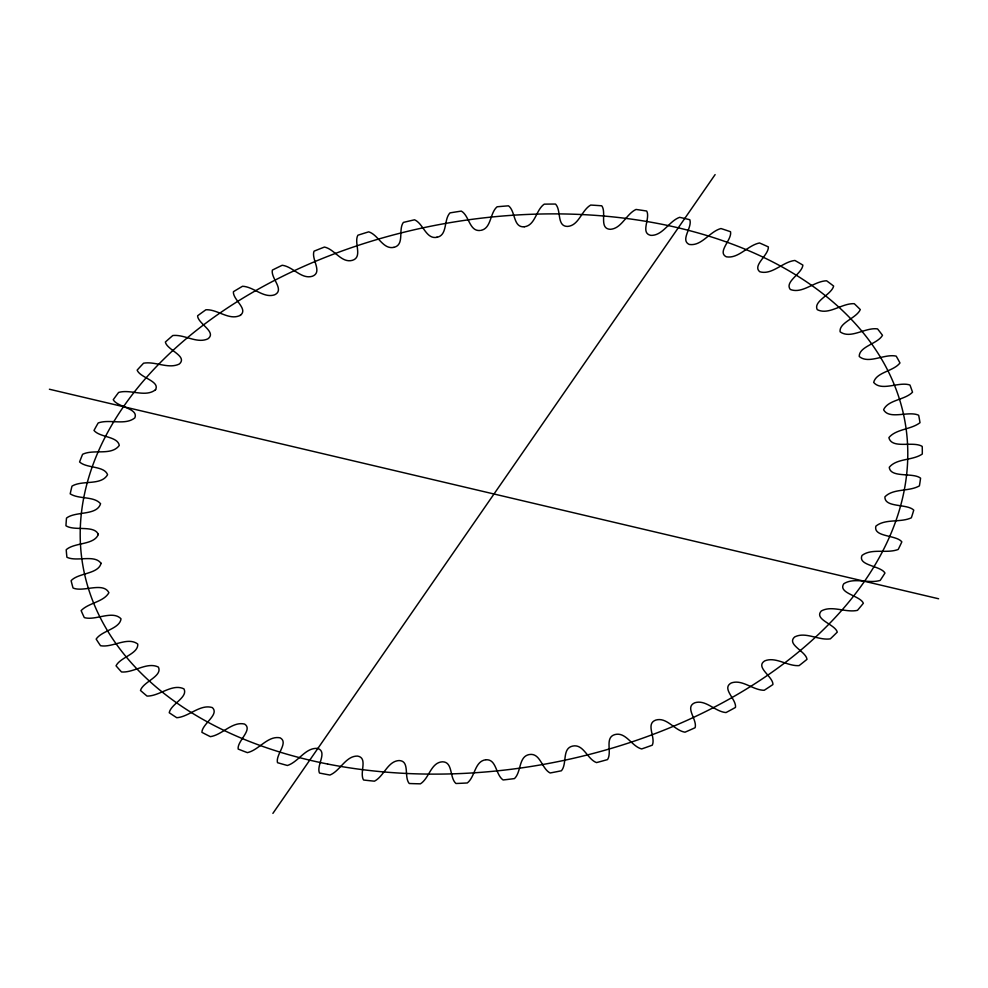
<?xml version="1.0" encoding="UTF-8"?>
<svg xmlns="http://www.w3.org/2000/svg" width="988" height="988" viewBox="0 0 988 988"><rect width="100%" height="100%" fill="white"/><g stroke="black" fill="none" stroke-linecap="round" stroke-linejoin="round"><path stroke-width="1.48" d="M98.368 534.594C94.613 524.653 74.186 531.359 65.949 525.74A431.941 284.507 -9.9 0 1 66.505 518.083C75.668 510.944 96.873 515.958 100.566 503.719C93.761 495.84 79.065 499.533 70.197 493.839A431.941 284.507 -9.9 0 1 71.988 486.145C82.399 479.798 101.06 485.973 107.581 474.709C104.111 465.558 86.709 468.559 79.583 461.952A431.941 284.507 -9.9 0 1 82.597 454.307C93.737 448.824 111.446 456.098 119.289 445.44C117.634 436.128 99.874 437.585 93.996 430.447A431.941 284.507 -9.9 0 1 98.195 422.95C109.754 418.85 124.994 425.717 134.825 417.899C138.888 408.18 117.078 407.217 113.262 399.708A431.941 284.507 -9.9 0 1 118.609 392.458C130.379 388.914 145.656 397.855 155.635 389.643M272.886 813.396L715.114 174.604M155.375 389.951C160.735 381.17 139.95 377.836 137.159 370.117A431.941 284.507 -9.9 0 1 143.569 363.201C155.326 361.077 168.38 369.364 179.322 364.016C188.152 356.112 166.849 349.974 165.379 342.033A431.941 284.507 -9.9 0 1 172.789 335.525C184.472 334.216 196.748 343.849 207.789 338.909C217.385 332.079 197.822 323.743 197.588 315.79A431.941 284.507 -9.9 0 1 205.899 309.775C217.582 309.083 229.463 321.137 240.553 315.197M240.158 315.456C248.939 309.071 232.736 299.858 233.403 291.707A431.941 284.507 -9.9 0 1 242.517 286.273C253.669 286.681 263.574 298.623 274.676 294.795C285.05 289.78 270.514 278.196 272.379 270.082A431.941 284.507 -9.9 0 1 282.185 265.278C292.93 266.513 301.377 279.69 312.455 276.22C322.99 272.108 310.961 259.091 314.048 251.174A431.941 284.507 -9.9 0 1 324.422 247.062C334.636 249.149 341.329 263.327 352.333 260.35C363.102 257.078 353.618 242.863 357.891 235.218A431.941 284.507 -9.9 0 1 368.722 231.847C378.268 234.774 382.936 249.68 393.841 247.358M393.953 247.333C404.882 244.765 397.966 229.673 403.388 222.411A431.941 284.507 -9.9 0 1 414.54 219.805C423.444 223.584 426.013 239.714 437.165 237.256M436.671 237.342C447.86 235.514 443.464 219.719 449.997 212.889A431.941 284.507 -9.9 0 1 461.31 211.099C469.3 215.619 469.288 231.402 479.958 230.5M529.173 754.56C518.453 756.623 521.405 772.023 514.464 778.593A431.941 284.507 -9.9 0 1 503.114 779.964C495.544 774.827 496.68 759.167 486.108 759.76M529.679 754.486C540.485 753.029 541.733 768.837 550.155 772.974A431.941 284.507 -9.9 0 0 561.406 770.776C567.371 763.749 561.777 748.521 572.558 746.101C583.599 743.618 587.267 759.241 596.53 762.588A431.941 284.507 -9.9 0 0 607.534 759.587C612.387 752.14 604.199 737.493 614.981 734.553C625.984 731.725 631.74 746.434 641.657 748.941A431.941 284.507 -9.9 0 0 652.278 745.174C655.946 737.381 645.164 723.661 655.909 720.042C666.937 716.905 674.508 730.515 684.993 732.194A431.941 284.507 -9.9 0 0 695.095 727.724C697.553 719.684 684.215 707.21 694.86 702.764C705.914 699.294 715.065 711.718 726.007 712.558A431.941 284.507 -9.9 0 0 735.48 707.433C736.702 699.257 721.042 688.5 731.244 682.98C742.346 678.978 752.881 690.279 764.206 690.279A431.941 284.507 -9.9 0 0 772.925 684.536C773.221 676.558 754.721 667.135 764.724 660.886C775.815 656.328 787.535 666.468 799.119 665.603A431.941 284.507 -9.9 0 0 806.986 659.342C806.06 651.314 786.139 644.46 794.648 636.964C805.578 631.283 818.558 640.693 830.34 638.853A431.941 284.507 -9.9 0 0 837.256 632.135C835.342 624.354 813.457 619.488 821.337 610.955C832.106 605.039 845.703 612.968 857.461 610.349A431.941 284.507 -9.9 0 0 863.351 603.26C860.35 595.628 837.478 593.245 843.801 583.747C854.188 577.041 868.538 583.933 880.185 580.425A431.941 284.507 -9.9 0 0 884.964 573.052C880.716 565.593 857.448 565.679 862.018 555.441C871.873 547.97 886.841 553.848 898.216 549.452A431.941 284.507 -9.9 0 0 901.834 541.881C896.412 534.718 873.009 537.262 875.887 526.135C885.334 518.453 900.352 522.887 911.344 517.811A431.941 284.507 -9.9 0 0 913.752 510.129C907.021 503.423 884.495 507.993 884.902 496.853C893.275 488.158 909.022 491.851 919.408 485.874A431.941 284.507 -9.9 0 0 920.569 478.18C913.221 472.19 890.299 478.303 889.274 467.287C896.734 458.16 912.616 460.704 922.298 454.035A431.941 284.507 -9.9 0 0 922.224 446.428C913.381 440.784 891.732 449.454 888.879 437.635C896.104 428.866 910.936 429.718 920.001 422.691A431.941 284.507 -9.9 0 0 918.667 415.256C908.775 410.539 889.151 420.085 883.593 409.736C888.224 399.646 904.786 400.152 912.517 392.199A431.941 284.507 -9.9 0 0 909.96 385.036C899.105 381.245 881.531 391.779 873.676 382.43C876.27 372.007 893.51 371.426 899.969 362.954A431.941 284.507 -9.9 0 0 896.202 356.137C884.532 353.469 868.576 364.523 859.227 356.47C859.115 346.368 877.702 343.91 882.482 335.303A431.941 284.507 -9.9 0 0 877.566 328.918C865.389 327.077 850.693 339.489 840.109 331.82C838.849 322.545 856.608 318.173 860.289 309.565A431.941 284.507 -9.9 0 0 854.262 303.699C841.924 303.02 828.784 315.518 817.261 309.664C812.939 301.155 831.563 294.671 833.637 286.075A431.941 284.507 -9.9 0 0 826.598 280.79C814.248 281.111 802.318 294.214 790.289 289.459C784.274 281.679 802.157 273.627 802.874 265.105A431.941 284.507 -9.9 0 0 794.895 260.462C782.706 261.758 772.048 275.405 759.735 271.725C752.103 265.476 768.849 255.151 768.355 246.914A431.941 284.507 -9.9 0 0 759.537 242.974C747.755 245.271 738.592 258.955 726.279 256.794C716.745 251.977 732.306 239.652 730.515 231.723A431.941 284.507 -9.9 0 0 720.956 228.537C709.508 231.563 701.641 246.481 689.204 244.431C679.917 240.059 692.588 227.499 689.797 219.719A431.941 284.507 -9.9 0 0 679.62 217.323C668.925 221.189 662.812 235.774 650.857 235.379C639.928 233.106 650.647 218.385 646.695 211.037A431.941 284.507 -9.9 0 0 636.025 209.456C626.096 214.075 621.699 228.71 610.189 229.315C598.79 228.611 606.768 212.618 601.754 205.8A431.941 284.507 -9.9 0 0 590.713 205.059C581.524 210.271 579.03 225.388 567.754 226.413C556.405 226.697 561.592 210.234 555.491 204.059A431.941 284.507 -9.9 0 0 544.227 204.158C535.854 209.962 535.41 225.449 524.295 226.783M480.711 230.402C491.567 228.561 489.665 213.05 497.125 206.776A431.941 284.507 -9.9 0 1 508.499 205.825C515.637 211.16 513.031 227.697 524.171 226.795M485.614 759.797C474.586 761.328 475.179 776.852 467.287 782.965A431.941 284.507 -9.9 0 1 455.95 783.496C449.355 777.754 453.171 761.785 442.389 761.81C430.854 762.452 429.298 778.285 420.419 783.83A431.941 284.507 -9.9 0 1 409.242 783.509C403.684 776.914 410.193 760.871 399.066 760.55C387.592 761.205 384.036 776.235 374.452 781.175A431.941 284.507 -9.9 0 1 363.572 780.014C359.101 772.949 368.376 757.845 357.508 756.079C345.652 755.882 340.304 770.813 329.93 775.037A431.941 284.507 -9.9 0 1 319.482 773.048C316.135 765.465 327.633 752.313 318.05 748.546M317.605 748.435C305.416 747.36 298.462 762.032 287.397 765.478A431.941 284.507 -9.9 0 1 277.517 762.687C275.368 754.659 289.015 742.643 280.135 737.838C267.674 735.381 259.066 750.028 247.383 752.634A431.941 284.507 -9.9 0 1 238.182 749.065C236.972 741 253.286 729.737 244.616 724.081C232.279 721.116 222.362 734.887 210.358 736.653A431.941 284.507 -9.9 0 1 201.935 732.355C201.91 723.982 219.855 714.583 212.346 707.593C200.181 703.789 189.004 716.843 176.778 717.72A431.941 284.507 -9.9 0 1 169.244 712.743C170.763 704.098 188.362 697.33 183.953 688.883C172.171 683.153 159.451 696.318 147.039 696.071A431.941 284.507 -9.9 0 1 140.494 690.476C142.964 681.769 162.835 676.323 158.401 667.098C147.051 661.466 133.763 672.976 121.524 671.964A431.941 284.507 -9.9 0 1 116.041 665.826C120.24 657.156 138.493 653.92 137.764 644.053C127.514 636.297 112.533 647.943 100.517 645.707A431.941 284.507 -9.9 0 1 96.169 639.088C101.752 630.616 119.709 628.948 121.03 618.809C112.484 609.88 95.49 620.921 84.301 617.599A431.941 284.507 -9.9 0 1 81.127 610.596C88.698 602.705 103.567 602.112 108.902 592.714C103.135 581.562 83.264 592.516 73.05 587.996A431.941 284.507 -9.9 0 1 71.099 580.685C78.41 572.682 98.652 574.287 101.048 563.148M49.4 389.235L938.6 598.765M101.109 563.481C94.836 554.058 76.694 562.098 66.912 557.257A431.941 284.507 -9.9 0 1 66.208 549.723C74.606 542.227 94.268 545.277 98.368 534.261M327.584 764.02A417.294 274.862 -9.9 0 0 905.304 423.543A417.294 274.862 -9.9 0 0 249.112 294.436A417.294 274.862 -9.9 0 0 327.584 764.02"/></g></svg>
